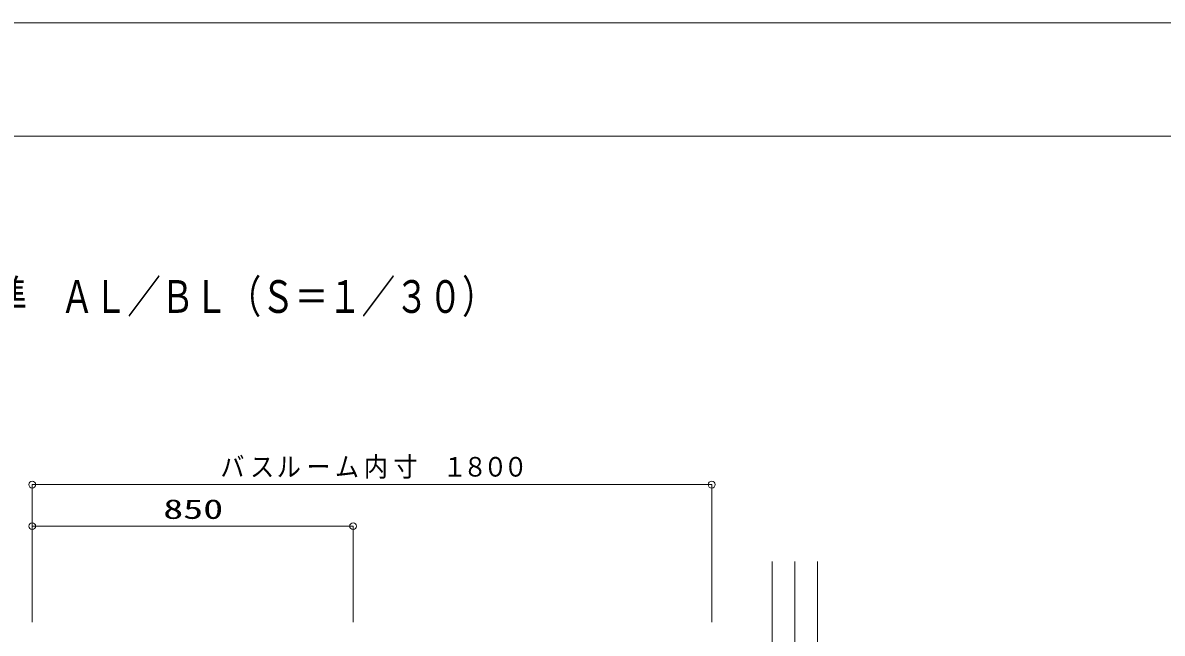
# Model space of a CAD drawing. Units: millimetres on the paper. Extents: x -305 to 305, y -152 to 152.
# Drawn here: x -248.6 to -148, y 94.6 to 148.5 of the extents above; entities that cross this region are included whole.
import ezdxf
from ezdxf.enums import TextEntityAlignment as Align

# ---------------------------------------------------------------- set-up
doc = ezdxf.new("R2010")
doc.units = ezdxf.units.MM
doc.linetypes.add('DASHED2', pattern=[3, 2, -1])
doc.linetypes.add('LONG_CHAIN', pattern=[21, 18, -1, 1, -1])
for name, color, linetype, lineweight in [('0-0_0', 7, 'Continuous', 9), ('0-1_VIEW0001', 7, 'DASHED2', 9), ('0-4_図面枠', 3, 'Continuous', 9), ('0-5_DEFPOINTS', 7, 'Continuous', 9)]:
    doc.layers.add(name, color=color, linetype=linetype, lineweight=lineweight)
doc.styles.add('ＭＳ ゴシック', font='')
doc.styles.get('ＭＳ ゴシック').set_extended_font_data('MS Gothic')

# ---------------------------------------------------------------- blocks, each defined once
blk = doc.blocks.new('_ORIGIN')
at = {"layer": '0-0_0'}
blk.add_line((0, 0), (-1, 0), dxfattribs=at)
blk.add_circle((0, 0), 0.5, dxfattribs=at)

msp = doc.modelspace()

# ---------------------------------------------------------------- linework, layer by layer
at = {"layer": '0-1_VIEW0001', "linetype": 'Continuous'}
for p, q in [((-247.758, 95.598), (-247.758, 107.725)), ((-188.358, 107.725), (-247.158, 107.725)), ((-187.758, 95.598), (-187.758, 107.725)), ((-220.025, 104.058), (-247.158, 104.058)), ((-219.425, 95.598), (-219.425, 104.058)), ((-182.425, 100.925), (-182.425, 17.525)), ((-178.425, 100.925), (-178.425, 12.482))]:
    msp.add_line(p, q, dxfattribs=at)
at = {"layer": '0-1_VIEW0001', "linetype": 'LONG_CHAIN'}
msp.add_line((-180.425, 100.925), (-180.425, 8.476), dxfattribs=at)
at = {"layer": '0-4_図面枠'}
msp.add_lwpolyline([(-291.017, -138.498), (108.983, -138.498), (108.983, 138.502), (-291.017, 138.502)], close=True, dxfattribs=at)
at = {"layer": '0-5_DEFPOINTS'}
msp.add_line((118.983, 148.502), (-301.017, 148.502), dxfattribs=at)

# ---------------------------------------------------------------- block references
at = {"layer": '0-1_VIEW0001', "xscale": 0.6, "yscale": 0.6, "rotation": 180}
for p in [(-247.758, 107.725), (-247.758, 104.058)]:
    msp.add_blockref('_ORIGIN', p, dxfattribs=at)
at = {"layer": '0-1_VIEW0001', "xscale": 0.6, "yscale": 0.6}
for p in [(-187.758, 107.725), (-219.425, 104.058)]:
    msp.add_blockref('_ORIGIN', p, dxfattribs=at)

# ---------------------------------------------------------------- texts
at = {"layer": '0-0_0', "style": 'ＭＳ ゴシック', "width": 0.75}
msp.add_text('■立面図\u3000１４１８標準\u3000ＡＬ／ＢＬ（Ｓ＝１／３０）', height=2.889, dxfattribs=at).set_placement((-280.735, 122.023), align=Align.BOTTOM_LEFT)
at = {"layer": '0-1_VIEW0001', "style": 'ＭＳ ゴシック'}
for s, width, p in [('バ', 0.9, (-231.139, 107.918)), ('ス', 0.9, (-228.522, 107.918)), ('ル', 0.9, (-226.16, 107.918)), ('ム', 0.9, (-221.029, 107.918)), ('内', 0.9, (-218.473, 107.918)), ('寸', 0.9, (-215.855, 107.918)), ('１', 0.9, (-211.499, 107.918)), ('８', 0.9, (-209.71, 107.918)), ('０', 0.9, (-207.921, 107.918)), ('０', 0.9, (-206.132, 107.918)), ('ー', 0.9, (-223.543, 107.918)), ('850', 1.5, (-236.19, 104.183))]:
    msp.add_text(s, height=1.73, dxfattribs=dict(at, width=width)).set_placement(p, align=Align.BOTTOM_LEFT)

doc.saveas('drawing.dxf')
